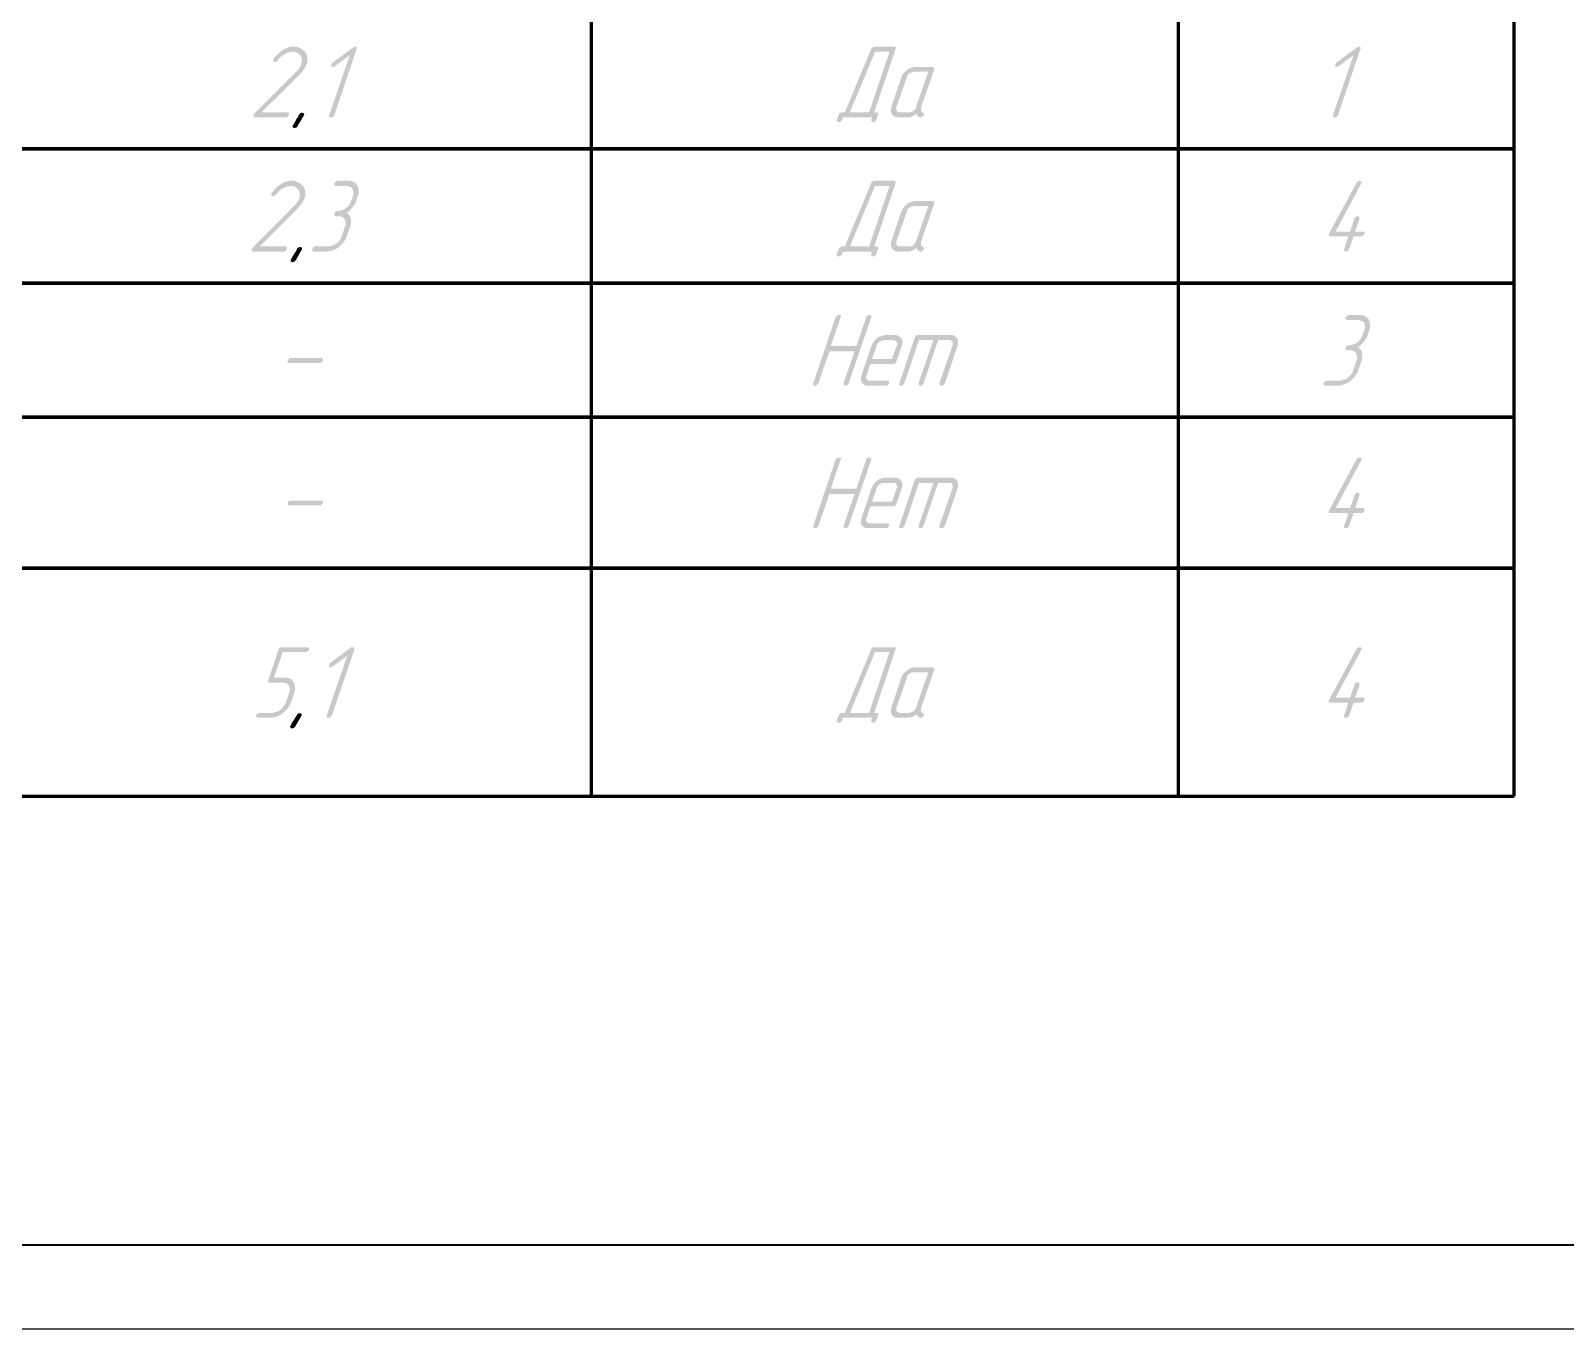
# Model space of a CAD drawing. Extents: x 346 to 4955, y 45 to 639.
# Drawn here: x 1274.5 to 1365.7, y 44.8 to 122 of the extents above; entities that cross this region are included whole.
import ezdxf

# ---------------------------------------------------------------- set-up
doc = ezdxf.new("R2010")
doc.units = 0
doc.header["$MEASUREMENT"] = 0
for name, color, linetype in [('KONTUR', 7, 'CONTINUOUS'), ('PDF _Геометрия', 7, 'CONTINUOUS'), ('PDF _Сплошная заливка', 7, 'CONTINUOUS')]:
    doc.layers.add(name, color=color, linetype=linetype)
doc.layers.add('Основная', color=7, linetype='CONTINUOUS', lineweight=40)

msp = doc.modelspace()

# ---------------------------------------------------------------- hatches: boundary and pattern name
at = {"layer": 'PDF _Сплошная заливка', "transparency": 33554559}
for points in [[(1290.233, 121.043), (1290.309, 121.018), (1290.41, 121.018), (1290.511, 120.967), (1290.612, 120.916), (1290.739, 120.841), (1290.84, 120.739), (1290.84, 120.739), (1290.865, 120.689), (1290.891, 120.638), (1290.941, 120.537), (1290.967, 120.435), (1290.992, 120.309), (1290.967, 120.233), (1290.967, 120.157), (1290.967, 120.081), (1290.941, 120.005), (1290.916, 120.005), (1290.916, 119.954), (1290.891, 119.904), (1290.84, 119.828), (1290.79, 119.727), (1290.714, 119.625), (1290.638, 119.524), (1290.537, 119.397), (1288.259, 117.144), (1289.803, 117.144), (1289.853, 117.119), (1289.878, 117.094), (1289.878, 117.068), (1289.878, 117.043), (1289.878, 116.993), (1289.878, 116.993), (1289.878, 116.967), (1289.853, 116.942), (1289.828, 116.917), (1289.803, 116.891), (1289.777, 116.866), (1289.727, 116.841), (1289.676, 116.841), (1287.854, 116.841), (1287.829, 116.841), (1287.829, 116.866), (1287.803, 116.866), (1287.778, 116.917), (1287.778, 116.942), (1287.803, 116.993), (1287.803, 117.018), (1287.803, 117.018), (1287.829, 117.043), (1287.829, 117.068), (1290.334, 119.575), (1290.334, 119.575), (1290.359, 119.6), (1290.41, 119.651), (1290.461, 119.701), (1290.511, 119.777), (1290.537, 119.828), (1290.587, 119.929), (1290.612, 120.005), (1290.612, 120.005), (1290.638, 120.005), (1290.638, 120.056), (1290.638, 120.106), (1290.663, 120.182), (1290.663, 120.258), (1290.638, 120.359), (1290.612, 120.435), (1290.562, 120.537), (1290.537, 120.537), (1290.537, 120.562), (1290.486, 120.587), (1290.435, 120.638), (1290.359, 120.689), (1290.283, 120.714), (1290.182, 120.739), (1290.081, 120.739), (1290.03, 120.739), (1290.005, 120.739), (1289.954, 120.714), (1289.904, 120.714), (1289.803, 120.689), (1289.727, 120.638), (1289.676, 120.613), (1289.6, 120.587), (1289.524, 120.537), (1289.448, 120.461), (1289.372, 120.41), (1289.296, 120.334), (1289.221, 120.233), (1289.221, 120.233), (1289.221, 120.208), (1289.17, 120.182), (1289.119, 120.157), (1289.094, 120.132), (1289.069, 120.132), (1289.043, 120.132), (1288.993, 120.157), (1288.967, 120.157), (1288.942, 120.182), (1288.942, 120.233), (1288.942, 120.284), (1288.942, 120.284), (1288.967, 120.284), (1288.993, 120.334), (1288.993, 120.334), (1288.993, 120.359), (1289.018, 120.385), (1289.069, 120.435), (1289.119, 120.486), (1289.17, 120.562), (1289.246, 120.613), (1289.322, 120.689), (1289.398, 120.765), (1289.474, 120.815), (1289.575, 120.891), (1289.701, 120.942), (1289.803, 120.992), (1289.904, 121.018), (1290.03, 121.043), (1290.157, 121.043), (1290.208, 121.043)], [(1293.877, 121.018), (1293.902, 121.018), (1293.928, 120.992), (1293.928, 120.942), (1293.902, 120.891), (1292.586, 116.993), (1292.586, 116.993), (1292.561, 116.967), (1292.536, 116.917), (1292.511, 116.891), (1292.485, 116.866), (1292.435, 116.841), (1292.384, 116.841), (1292.359, 116.841), (1292.308, 116.866), (1292.283, 116.866), (1292.283, 116.917), (1292.283, 116.942), (1292.283, 116.993), (1293.498, 120.537), (1292.612, 119.878), (1292.612, 119.878), (1292.586, 119.878), (1292.561, 119.853), (1292.511, 119.828), (1292.511, 119.828), (1292.485, 119.853), (1292.435, 119.853), (1292.409, 119.878), (1292.409, 119.878), (1292.409, 119.929), (1292.409, 119.954), (1292.409, 120.005), (1292.409, 120.005), (1292.435, 120.03), (1292.46, 120.056), (1292.485, 120.106), (1293.7, 120.992), (1293.7, 120.992), (1293.725, 121.018), (1293.776, 121.043), (1293.801, 121.043), (1293.827, 121.043)], [(1353.502, 121.018), (1353.528, 121.018), (1353.553, 120.992), (1353.553, 120.942), (1353.528, 120.891), (1352.212, 116.993), (1352.212, 116.993), (1352.212, 116.967), (1352.161, 116.917), (1352.136, 116.891), (1352.11, 116.866), (1352.06, 116.841), (1352.009, 116.841), (1351.984, 116.841), (1351.933, 116.866), (1351.908, 116.866), (1351.908, 116.917), (1351.908, 116.942), (1351.908, 116.993), (1353.123, 120.537), (1352.237, 119.878), (1352.237, 119.878), (1352.212, 119.878), (1352.186, 119.853), (1352.136, 119.828), (1352.136, 119.828), (1352.11, 119.853), (1352.06, 119.853), (1352.035, 119.878), (1352.035, 119.878), (1352.035, 119.929), (1352.035, 119.954), (1352.035, 120.005), (1352.035, 120.005), (1352.06, 120.03), (1352.085, 120.056), (1352.11, 120.106), (1353.325, 120.992), (1353.325, 120.992), (1353.351, 121.018), (1353.401, 121.043), (1353.427, 121.043), (1353.452, 121.043)], [(1290.714, 117.094), (1290.764, 117.094), (1290.764, 117.068), (1290.79, 117.043), (1290.79, 117.018), (1290.79, 116.993), (1290.764, 116.967), (1290.764, 116.967), (1290.764, 116.967), (1290.764, 116.917), (1290.739, 116.891), (1290.714, 116.866), (1290.663, 116.765), (1290.587, 116.638), (1290.511, 116.512), (1290.486, 116.486), (1290.461, 116.436), (1290.435, 116.385), (1290.41, 116.36), (1290.41, 116.334), (1290.41, 116.334), (1290.385, 116.284), (1290.359, 116.258), (1290.309, 116.233), (1290.283, 116.233), (1290.233, 116.208), (1290.233, 116.208), (1290.182, 116.208), (1290.132, 116.233), (1290.132, 116.258), (1290.106, 116.284), (1290.106, 116.309), (1290.106, 116.334), (1290.106, 116.36), (1290.106, 116.36), (1290.132, 116.385), (1290.132, 116.385), (1290.157, 116.436), (1290.182, 116.461), (1290.233, 116.562), (1290.309, 116.689), (1290.359, 116.79), (1290.41, 116.841), (1290.435, 116.891), (1290.435, 116.942), (1290.461, 116.967), (1290.486, 116.993), (1290.486, 116.993), (1290.511, 117.043), (1290.537, 117.068), (1290.587, 117.094), (1290.612, 117.094), (1290.638, 117.119), (1290.663, 117.119)], [(1290.106, 113.069), (1290.182, 113.069), (1290.283, 113.043), (1290.385, 112.993), (1290.511, 112.942), (1290.612, 112.866), (1290.714, 112.765), (1290.739, 112.765), (1290.739, 112.714), (1290.79, 112.664), (1290.815, 112.562), (1290.865, 112.461), (1290.865, 112.334), (1290.865, 112.259), (1290.865, 112.183), (1290.84, 112.107), (1290.815, 112.031), (1290.815, 112.031), (1290.79, 111.98), (1290.764, 111.929), (1290.739, 111.853), (1290.663, 111.752), (1290.587, 111.651), (1290.511, 111.55), (1290.41, 111.423), (1288.158, 109.17), (1289.676, 109.17), (1289.727, 109.145), (1289.752, 109.119), (1289.777, 109.094), (1289.777, 109.069), (1289.752, 109.018), (1289.752, 109.018), (1289.752, 108.993), (1289.752, 108.967), (1289.727, 108.942), (1289.701, 108.917), (1289.651, 108.892), (1289.625, 108.866), (1289.55, 108.866), (1287.753, 108.866), (1287.727, 108.866), (1287.702, 108.892), (1287.677, 108.917), (1287.677, 108.942), (1287.651, 108.967), (1287.677, 109.018), (1287.677, 109.043), (1287.677, 109.043), (1287.702, 109.069), (1287.727, 109.094), (1290.208, 111.6), (1290.233, 111.6), (1290.258, 111.626), (1290.283, 111.676), (1290.334, 111.727), (1290.385, 111.803), (1290.435, 111.879), (1290.461, 111.955), (1290.511, 112.031), (1290.511, 112.031), (1290.511, 112.056), (1290.511, 112.081), (1290.537, 112.132), (1290.537, 112.208), (1290.537, 112.284), (1290.511, 112.385), (1290.486, 112.461), (1290.435, 112.562), (1290.435, 112.562), (1290.41, 112.588), (1290.359, 112.613), (1290.309, 112.664), (1290.233, 112.714), (1290.157, 112.74), (1290.056, 112.765), (1289.954, 112.765), (1289.904, 112.765), (1289.878, 112.765), (1289.853, 112.74), (1289.803, 112.74), (1289.676, 112.714), (1289.625, 112.664), (1289.55, 112.638), (1289.474, 112.613), (1289.398, 112.562), (1289.322, 112.486), (1289.271, 112.436), (1289.195, 112.36), (1289.119, 112.259), (1289.119, 112.259), (1289.094, 112.233), (1289.069, 112.208), (1289.018, 112.183), (1288.967, 112.157), (1288.942, 112.157), (1288.917, 112.157), (1288.866, 112.183), (1288.841, 112.183), (1288.841, 112.233), (1288.841, 112.259), (1288.841, 112.309), (1288.841, 112.309), (1288.841, 112.309), (1288.866, 112.36), (1288.866, 112.36), (1288.891, 112.385), (1288.917, 112.41), (1288.942, 112.461), (1288.993, 112.512), (1289.043, 112.588), (1289.119, 112.638), (1289.195, 112.714), (1289.271, 112.79), (1289.372, 112.841), (1289.474, 112.917), (1289.575, 112.967), (1289.676, 113.018), (1289.803, 113.043), (1289.904, 113.069), (1290.03, 113.069), (1290.081, 113.069)], [(1293.472, 113.069), (1293.523, 113.069), (1293.599, 113.043), (1293.7, 113.018), (1293.776, 112.967), (1293.877, 112.891), (1293.928, 112.815), (1293.953, 112.79), (1293.953, 112.765), (1293.978, 112.714), (1294.004, 112.638), (1294.029, 112.537), (1294.029, 112.436), (1294.029, 112.309), (1294.004, 112.233), (1293.978, 112.183), (1293.877, 111.879), (1293.877, 111.853), (1293.877, 111.853), (1293.877, 111.828), (1293.852, 111.803), (1293.827, 111.727), (1293.751, 111.626), (1293.675, 111.499), (1293.573, 111.398), (1293.472, 111.271), (1293.32, 111.17), (1293.32, 111.17), (1293.346, 111.145), (1293.371, 111.119), (1293.422, 111.069), (1293.447, 111.043), (1293.498, 110.967), (1293.523, 110.917), (1293.548, 110.841), (1293.548, 110.816), (1293.548, 110.79), (1293.573, 110.765), (1293.573, 110.689), (1293.573, 110.638), (1293.573, 110.537), (1293.548, 110.461), (1293.523, 110.36), (1293.32, 109.778), (1293.32, 109.752), (1293.32, 109.752), (1293.295, 109.727), (1293.295, 109.702), (1293.27, 109.626), (1293.219, 109.55), (1293.143, 109.448), (1293.067, 109.347), (1292.966, 109.246), (1292.84, 109.119), (1292.84, 109.119), (1292.814, 109.119), (1292.814, 109.119), (1292.789, 109.094), (1292.713, 109.043), (1292.612, 108.993), (1292.511, 108.942), (1292.384, 108.917), (1292.257, 108.892), (1292.106, 108.866), (1291.346, 108.866), (1291.296, 108.892), (1291.27, 108.917), (1291.27, 108.942), (1291.27, 108.967), (1291.27, 109.018), (1291.27, 109.018), (1291.27, 109.043), (1291.296, 109.069), (1291.296, 109.094), (1291.346, 109.119), (1291.372, 109.145), (1291.422, 109.17), (1291.473, 109.17), (1292.257, 109.17), (1292.308, 109.17), (1292.384, 109.195), (1292.46, 109.221), (1292.536, 109.246), (1292.612, 109.297), (1292.713, 109.347), (1292.713, 109.347), (1292.738, 109.373), (1292.789, 109.423), (1292.84, 109.474), (1292.89, 109.524), (1292.941, 109.6), (1292.991, 109.676), (1293.017, 109.778), (1293.219, 110.36), (1293.244, 110.385), (1293.244, 110.41), (1293.244, 110.461), (1293.244, 110.512), (1293.244, 110.588), (1293.244, 110.638), (1293.219, 110.714), (1293.194, 110.79), (1293.194, 110.79), (1293.169, 110.816), (1293.143, 110.841), (1293.118, 110.891), (1293.067, 110.917), (1292.991, 110.942), (1292.915, 110.967), (1292.84, 110.967), (1292.662, 110.967), (1292.612, 110.993), (1292.586, 110.993), (1292.586, 111.018), (1292.586, 111.069), (1292.586, 111.119), (1292.586, 111.119), (1292.586, 111.145), (1292.612, 111.17), (1292.637, 111.195), (1292.662, 111.221), (1292.688, 111.246), (1292.738, 111.271), (1292.789, 111.271), (1292.814, 111.271), (1292.865, 111.271), (1292.941, 111.297), (1293.017, 111.322), (1293.093, 111.347), (1293.169, 111.372), (1293.27, 111.448), (1293.27, 111.448), (1293.295, 111.474), (1293.346, 111.524), (1293.396, 111.55), (1293.447, 111.626), (1293.498, 111.702), (1293.548, 111.778), (1293.573, 111.879), (1293.7, 112.183), (1293.7, 112.183), (1293.7, 112.208), (1293.7, 112.259), (1293.725, 112.309), (1293.725, 112.385), (1293.7, 112.461), (1293.7, 112.537), (1293.649, 112.588), (1293.649, 112.613), (1293.649, 112.613), (1293.599, 112.664), (1293.573, 112.689), (1293.523, 112.714), (1293.447, 112.74), (1293.371, 112.765), (1293.295, 112.765), (1292.662, 112.765), (1292.612, 112.79), (1292.586, 112.815), (1292.586, 112.841), (1292.586, 112.866), (1292.586, 112.917), (1292.586, 112.917), (1292.612, 112.942), (1292.637, 112.993), (1292.662, 113.018), (1292.713, 113.043), (1292.738, 113.069), (1292.789, 113.069), (1293.422, 113.069)], [(1353.553, 113.043), (1353.578, 113.043), (1353.604, 113.018), (1353.604, 112.967), (1353.604, 112.917), (1353.578, 112.917), (1353.578, 112.891), (1352.06, 110.056), (1352.92, 110.056), (1353.173, 110.816), (1353.173, 110.816), (1353.173, 110.841), (1353.199, 110.866), (1353.224, 110.891), (1353.249, 110.917), (1353.275, 110.942), (1353.325, 110.967), (1353.376, 110.967), (1353.401, 110.967), (1353.427, 110.967), (1353.452, 110.942), (1353.477, 110.942), (1353.477, 110.917), (1353.477, 110.866), (1353.477, 110.816), (1353.224, 110.056), (1353.705, 110.056), (1353.756, 110.056), (1353.756, 110.031), (1353.781, 110.005), (1353.781, 109.955), (1353.781, 109.929), (1353.781, 109.904), (1353.756, 109.904), (1353.73, 109.854), (1353.705, 109.828), (1353.654, 109.803), (1353.629, 109.778), (1353.578, 109.778), (1353.123, 109.778), (1352.87, 109.018), (1352.87, 109.018), (1352.87, 108.993), (1352.844, 108.967), (1352.819, 108.942), (1352.794, 108.917), (1352.769, 108.892), (1352.718, 108.866), (1352.667, 108.866), (1352.642, 108.866), (1352.591, 108.892), (1352.566, 108.917), (1352.566, 108.942), (1352.566, 108.967), (1352.566, 109.018), (1352.819, 109.778), (1351.756, 109.778), (1351.706, 109.803), (1351.68, 109.803), (1351.655, 109.828), (1351.655, 109.854), (1351.68, 109.904), (1351.68, 109.929), (1351.68, 109.955), (1353.3, 112.942), (1353.3, 112.967), (1353.325, 112.967), (1353.351, 113.018), (1353.401, 113.043), (1353.452, 113.069), (1353.477, 113.069), (1353.502, 113.069)], [(1290.587, 109.119), (1290.638, 109.119), (1290.638, 109.094), (1290.663, 109.069), (1290.663, 109.043), (1290.663, 109.018), (1290.663, 108.993), (1290.663, 108.993), (1290.638, 108.993), (1290.638, 108.942), (1290.612, 108.917), (1290.587, 108.892), (1290.537, 108.79), (1290.461, 108.664), (1290.41, 108.562), (1290.385, 108.512), (1290.334, 108.461), (1290.334, 108.411), (1290.309, 108.385), (1290.283, 108.36), (1290.283, 108.36), (1290.258, 108.309), (1290.233, 108.284), (1290.208, 108.259), (1290.157, 108.259), (1290.132, 108.233), (1290.106, 108.233), (1290.056, 108.233), (1290.03, 108.259), (1290.005, 108.284), (1289.98, 108.309), (1289.98, 108.335), (1289.98, 108.36), (1290.005, 108.385), (1290.005, 108.385), (1290.005, 108.411), (1290.03, 108.411), (1290.03, 108.461), (1290.056, 108.486), (1290.106, 108.588), (1290.182, 108.714), (1290.258, 108.816), (1290.283, 108.866), (1290.309, 108.917), (1290.334, 108.967), (1290.359, 108.993), (1290.359, 109.018), (1290.359, 109.018), (1290.385, 109.069), (1290.41, 109.094), (1290.461, 109.119), (1290.486, 109.119), (1290.537, 109.145), (1290.562, 109.145)], [(1324.424, 105.069), (1324.449, 105.069), (1324.474, 105.044), (1324.474, 104.993), (1324.474, 104.942), (1323.133, 101.044), (1323.133, 101.044), (1323.133, 101.018), (1323.108, 100.968), (1323.057, 100.942), (1323.032, 100.917), (1322.981, 100.892), (1322.931, 100.892), (1322.931, 100.892), (1322.88, 100.917), (1322.855, 100.942), (1322.829, 100.968), (1322.829, 100.993), (1322.829, 101.044), (1323.487, 102.942), (1321.994, 102.942), (1321.336, 101.044), (1321.336, 101.044), (1321.336, 101.018), (1321.286, 100.968), (1321.26, 100.942), (1321.235, 100.917), (1321.184, 100.892), (1321.134, 100.892), (1321.108, 100.892), (1321.058, 100.917), (1321.032, 100.942), (1321.032, 100.968), (1321.032, 100.993), (1321.032, 101.044), (1322.348, 104.942), (1322.348, 104.968), (1322.374, 104.968), (1322.399, 105.018), (1322.424, 105.044), (1322.475, 105.069), (1322.526, 105.094), (1322.576, 105.094), (1322.576, 105.094), (1322.627, 105.069), (1322.652, 105.069), (1322.677, 105.044), (1322.677, 104.993), (1322.652, 104.942), (1322.07, 103.246), (1323.589, 103.246), (1324.171, 104.942), (1324.171, 104.968), (1324.171, 104.968), (1324.196, 105.018), (1324.247, 105.044), (1324.272, 105.069), (1324.322, 105.094), (1324.373, 105.094), (1324.373, 105.094)], [(1353.553, 105.094), (1353.604, 105.094), (1353.68, 105.069), (1353.781, 105.044), (1353.857, 104.993), (1353.958, 104.917), (1354.009, 104.841), (1354.034, 104.816), (1354.059, 104.79), (1354.059, 104.74), (1354.084, 104.664), (1354.11, 104.563), (1354.11, 104.461), (1354.11, 104.335), (1354.084, 104.259), (1354.059, 104.208), (1353.958, 103.904), (1353.958, 103.879), (1353.958, 103.879), (1353.958, 103.854), (1353.933, 103.828), (1353.907, 103.753), (1353.831, 103.651), (1353.756, 103.525), (1353.654, 103.423), (1353.553, 103.297), (1353.401, 103.196), (1353.401, 103.196), (1353.427, 103.17), (1353.452, 103.145), (1353.502, 103.094), (1353.528, 103.069), (1353.578, 102.993), (1353.604, 102.942), (1353.629, 102.866), (1353.629, 102.841), (1353.654, 102.816), (1353.654, 102.791), (1353.654, 102.715), (1353.654, 102.664), (1353.654, 102.563), (1353.629, 102.487), (1353.604, 102.385), (1353.401, 101.803), (1353.401, 101.778), (1353.401, 101.778), (1353.401, 101.753), (1353.376, 101.727), (1353.351, 101.651), (1353.3, 101.575), (1353.224, 101.474), (1353.148, 101.373), (1353.047, 101.272), (1352.92, 101.17), (1352.92, 101.17), (1352.92, 101.145), (1352.895, 101.145), (1352.87, 101.12), (1352.794, 101.069), (1352.693, 101.018), (1352.591, 100.993), (1352.465, 100.942), (1352.338, 100.917), (1352.212, 100.892), (1351.427, 100.892), (1351.377, 100.917), (1351.351, 100.942), (1351.351, 100.968), (1351.351, 100.993), (1351.351, 101.044), (1351.351, 101.044), (1351.351, 101.069), (1351.377, 101.094), (1351.402, 101.12), (1351.427, 101.145), (1351.453, 101.17), (1351.503, 101.196), (1351.554, 101.196), (1352.338, 101.196), (1352.389, 101.196), (1352.465, 101.221), (1352.541, 101.246), (1352.617, 101.272), (1352.693, 101.322), (1352.794, 101.373), (1352.794, 101.373), (1352.819, 101.398), (1352.87, 101.449), (1352.92, 101.499), (1352.971, 101.55), (1353.022, 101.626), (1353.072, 101.702), (1353.097, 101.803), (1353.3, 102.385), (1353.325, 102.411), (1353.325, 102.436), (1353.325, 102.487), (1353.351, 102.537), (1353.351, 102.613), (1353.325, 102.664), (1353.3, 102.74), (1353.275, 102.816), (1353.275, 102.816), (1353.249, 102.841), (1353.224, 102.866), (1353.199, 102.917), (1353.148, 102.942), (1353.072, 102.968), (1352.996, 102.993), (1352.92, 102.993), (1352.743, 102.993), (1352.693, 103.018), (1352.667, 103.018), (1352.667, 103.069), (1352.667, 103.094), (1352.667, 103.145), (1352.667, 103.145), (1352.667, 103.17), (1352.693, 103.196), (1352.718, 103.221), (1352.743, 103.246), (1352.769, 103.272), (1352.819, 103.297), (1352.87, 103.297), (1352.92, 103.297), (1352.946, 103.297), (1353.022, 103.322), (1353.097, 103.347), (1353.173, 103.373), (1353.275, 103.423), (1353.351, 103.474), (1353.351, 103.474), (1353.401, 103.499), (1353.427, 103.55), (1353.477, 103.601), (1353.528, 103.651), (1353.578, 103.727), (1353.629, 103.803), (1353.654, 103.904), (1353.781, 104.208), (1353.781, 104.208), (1353.781, 104.234), (1353.781, 104.284), (1353.806, 104.335), (1353.806, 104.411), (1353.781, 104.487), (1353.781, 104.563), (1353.756, 104.613), (1353.73, 104.639), (1353.73, 104.664), (1353.705, 104.689), (1353.654, 104.715), (1353.604, 104.74), (1353.528, 104.765), (1353.477, 104.79), (1353.376, 104.79), (1352.743, 104.79), (1352.693, 104.816), (1352.693, 104.841), (1352.667, 104.866), (1352.667, 104.892), (1352.667, 104.942), (1352.667, 104.968), (1352.693, 104.968), (1352.718, 105.018), (1352.743, 105.044), (1352.794, 105.069), (1352.819, 105.094), (1352.87, 105.094), (1353.502, 105.094)], [(1329.283, 103.904), (1329.359, 103.879), (1329.409, 103.854), (1329.46, 103.828), (1329.511, 103.778), (1329.561, 103.727), (1329.587, 103.727), (1329.587, 103.702), (1329.612, 103.651), (1329.612, 103.601), (1329.637, 103.55), (1329.637, 103.474), (1329.637, 103.398), (1329.612, 103.297), (1328.853, 101.044), (1328.853, 101.044), (1328.827, 101.018), (1328.802, 100.968), (1328.751, 100.942), (1328.726, 100.917), (1328.675, 100.892), (1328.625, 100.892), (1328.625, 100.892), (1328.574, 100.917), (1328.549, 100.942), (1328.524, 100.968), (1328.524, 100.993), (1328.524, 101.044), (1329.308, 103.297), (1329.308, 103.297), (1329.308, 103.322), (1329.308, 103.347), (1329.308, 103.373), (1329.308, 103.449), (1329.308, 103.474), (1329.283, 103.499), (1329.283, 103.525), (1329.283, 103.525), (1329.232, 103.55), (1329.182, 103.601), (1329.156, 103.601), (1329.106, 103.601), (1328.448, 103.601), (1327.587, 101.044), (1327.587, 101.044), (1327.587, 101.018), (1327.537, 100.968), (1327.511, 100.942), (1327.486, 100.917), (1327.435, 100.892), (1327.385, 100.892), (1327.359, 100.892), (1327.309, 100.917), (1327.309, 100.942), (1327.284, 100.968), (1327.284, 100.993), (1327.284, 101.044), (1328.169, 103.601), (1327.309, 103.601), (1326.448, 101.044), (1326.448, 101.044), (1326.423, 101.018), (1326.398, 100.968), (1326.372, 100.942), (1326.322, 100.917), (1326.271, 100.892), (1326.246, 100.892), (1326.221, 100.892), (1326.17, 100.917), (1326.145, 100.942), (1326.119, 100.968), (1326.119, 100.993), (1326.145, 101.044), (1327.056, 103.753), (1327.056, 103.753), (1327.056, 103.778), (1327.081, 103.803), (1327.106, 103.828), (1327.132, 103.854), (1327.157, 103.879), (1327.208, 103.904), (1327.258, 103.904), (1329.258, 103.904)], [(1291.878, 102.512), (1291.903, 102.512), (1291.903, 102.487), (1291.903, 102.436), (1291.903, 102.385), (1291.903, 102.385), (1291.903, 102.36), (1291.853, 102.31), (1291.827, 102.284), (1291.802, 102.259), (1291.751, 102.259), (1291.701, 102.234), (1289.878, 102.234), (1289.828, 102.259), (1289.803, 102.284), (1289.803, 102.31), (1289.803, 102.335), (1289.803, 102.385), (1289.803, 102.385), (1289.803, 102.411), (1289.853, 102.461), (1289.878, 102.487), (1289.904, 102.512), (1289.954, 102.537), (1290.005, 102.537), (1291.827, 102.537)], [(1324.424, 96.613), (1324.449, 96.588), (1324.474, 96.563), (1324.474, 96.538), (1324.474, 96.487), (1323.133, 92.563), (1323.133, 92.563), (1323.133, 92.563), (1323.108, 92.512), (1323.057, 92.462), (1323.032, 92.436), (1322.981, 92.436), (1322.931, 92.436), (1322.931, 92.436), (1322.88, 92.436), (1322.855, 92.462), (1322.829, 92.487), (1322.829, 92.512), (1322.829, 92.563), (1323.487, 94.462), (1321.994, 94.462), (1321.336, 92.563), (1321.336, 92.563), (1321.336, 92.563), (1321.286, 92.512), (1321.26, 92.462), (1321.235, 92.436), (1321.184, 92.436), (1321.134, 92.436), (1321.108, 92.436), (1321.058, 92.436), (1321.032, 92.462), (1321.032, 92.487), (1321.032, 92.512), (1321.032, 92.563), (1322.348, 96.487), (1322.348, 96.487), (1322.374, 96.487), (1322.399, 96.563), (1322.424, 96.588), (1322.475, 96.613), (1322.526, 96.613), (1322.576, 96.613), (1322.576, 96.613), (1322.627, 96.613), (1322.652, 96.588), (1322.677, 96.563), (1322.677, 96.538), (1322.652, 96.487), (1322.07, 94.765), (1323.589, 94.765), (1324.171, 96.487), (1324.171, 96.487), (1324.171, 96.487), (1324.196, 96.563), (1324.247, 96.588), (1324.272, 96.613), (1324.322, 96.613), (1324.373, 96.613), (1324.373, 96.613)], [(1353.553, 96.613), (1353.578, 96.588), (1353.604, 96.563), (1353.604, 96.538), (1353.604, 96.487), (1353.578, 96.462), (1353.578, 96.436), (1352.06, 93.626), (1352.92, 93.626), (1353.173, 94.36), (1353.173, 94.386), (1353.173, 94.386), (1353.199, 94.411), (1353.224, 94.462), (1353.249, 94.487), (1353.275, 94.512), (1353.325, 94.512), (1353.376, 94.538), (1353.401, 94.538), (1353.427, 94.512), (1353.452, 94.512), (1353.477, 94.487), (1353.477, 94.462), (1353.477, 94.411), (1353.477, 94.36), (1353.224, 93.626), (1353.705, 93.626), (1353.756, 93.601), (1353.756, 93.576), (1353.781, 93.55), (1353.781, 93.525), (1353.781, 93.474), (1353.781, 93.474), (1353.756, 93.449), (1353.73, 93.398), (1353.705, 93.373), (1353.654, 93.348), (1353.629, 93.322), (1353.578, 93.322), (1353.123, 93.322), (1352.87, 92.563), (1352.87, 92.563), (1352.87, 92.563), (1352.844, 92.512), (1352.819, 92.512), (1352.794, 92.462), (1352.769, 92.436), (1352.718, 92.436), (1352.667, 92.436), (1352.642, 92.436), (1352.591, 92.436), (1352.566, 92.462), (1352.566, 92.487), (1352.566, 92.512), (1352.566, 92.563), (1352.819, 93.322), (1351.756, 93.322), (1351.706, 93.348), (1351.68, 93.348), (1351.655, 93.373), (1351.655, 93.424), (1351.68, 93.474), (1351.68, 93.474), (1351.68, 93.5), (1353.3, 96.512), (1353.3, 96.512), (1353.325, 96.538), (1353.351, 96.563), (1353.401, 96.613), (1353.452, 96.613), (1353.477, 96.613), (1353.502, 96.613)], [(1329.283, 95.424), (1329.359, 95.398), (1329.409, 95.398), (1329.46, 95.348), (1329.511, 95.297), (1329.561, 95.246), (1329.587, 95.246), (1329.587, 95.221), (1329.612, 95.17), (1329.612, 95.12), (1329.637, 95.069), (1329.637, 94.993), (1329.637, 94.917), (1329.612, 94.816), (1328.853, 92.563), (1328.853, 92.563), (1328.827, 92.563), (1328.802, 92.512), (1328.751, 92.462), (1328.726, 92.436), (1328.675, 92.436), (1328.625, 92.436), (1328.625, 92.436), (1328.574, 92.436), (1328.549, 92.462), (1328.524, 92.487), (1328.524, 92.512), (1328.524, 92.563), (1329.308, 94.816), (1329.308, 94.841), (1329.308, 94.841), (1329.308, 94.867), (1329.308, 94.892), (1329.308, 94.968), (1329.308, 94.993), (1329.283, 95.044), (1329.283, 95.044), (1329.283, 95.044), (1329.232, 95.095), (1329.182, 95.12), (1329.156, 95.12), (1329.106, 95.12), (1328.448, 95.12), (1327.587, 92.563), (1327.587, 92.563), (1327.587, 92.563), (1327.537, 92.512), (1327.511, 92.462), (1327.486, 92.436), (1327.435, 92.436), (1327.385, 92.436), (1327.359, 92.436), (1327.309, 92.436), (1327.309, 92.462), (1327.284, 92.487), (1327.284, 92.512), (1327.284, 92.563), (1328.169, 95.12), (1327.309, 95.12), (1326.448, 92.563), (1326.448, 92.563), (1326.423, 92.563), (1326.398, 92.512), (1326.372, 92.462), (1326.322, 92.436), (1326.271, 92.436), (1326.246, 92.436), (1326.221, 92.436), (1326.17, 92.436), (1326.145, 92.462), (1326.119, 92.487), (1326.119, 92.512), (1326.145, 92.563), (1327.056, 95.272), (1327.056, 95.297), (1327.056, 95.297), (1327.081, 95.322), (1327.106, 95.348), (1327.132, 95.373), (1327.157, 95.398), (1327.208, 95.424), (1327.258, 95.424), (1329.258, 95.424)], [(1291.878, 94.057), (1291.903, 94.031), (1291.903, 94.006), (1291.903, 93.981), (1291.903, 93.93), (1291.903, 93.905), (1291.903, 93.905), (1291.853, 93.854), (1291.827, 93.829), (1291.802, 93.803), (1291.751, 93.778), (1291.701, 93.778), (1289.878, 93.778), (1289.828, 93.803), (1289.803, 93.803), (1289.803, 93.829), (1289.803, 93.879), (1289.803, 93.93), (1289.803, 93.93), (1289.803, 93.93), (1289.853, 94.006), (1289.878, 94.006), (1289.904, 94.057), (1289.954, 94.057), (1290.005, 94.057), (1291.827, 94.057)], [(1291.043, 85.348), (1291.068, 85.323), (1291.068, 85.297), (1291.068, 85.272), (1291.068, 85.221), (1291.068, 85.196), (1291.068, 85.196), (1291.017, 85.146), (1290.992, 85.12), (1290.967, 85.095), (1290.916, 85.07), (1290.865, 85.07), (1289.524, 85.07), (1288.993, 83.551), (1289.651, 83.551), (1289.676, 83.551), (1289.727, 83.551), (1289.828, 83.525), (1289.904, 83.5), (1290.005, 83.449), (1290.081, 83.373), (1290.157, 83.298), (1290.157, 83.272), (1290.182, 83.247), (1290.208, 83.196), (1290.233, 83.12), (1290.233, 83.019), (1290.258, 82.918), (1290.233, 82.791), (1290.233, 82.715), (1290.208, 82.665), (1290.005, 82.057), (1290.005, 82.057), (1289.98, 82.032), (1289.98, 82.032), (1289.954, 82.006), (1289.929, 81.93), (1289.878, 81.829), (1289.828, 81.728), (1289.727, 81.627), (1289.625, 81.525), (1289.524, 81.424), (1289.499, 81.424), (1289.499, 81.399), (1289.474, 81.399), (1289.448, 81.374), (1289.372, 81.323), (1289.296, 81.298), (1289.195, 81.247), (1289.069, 81.196), (1288.942, 81.171), (1288.79, 81.171), (1288.006, 81.171), (1287.98, 81.171), (1287.955, 81.196), (1287.93, 81.222), (1287.93, 81.247), (1287.93, 81.298), (1287.93, 81.323), (1287.955, 81.323), (1287.955, 81.348), (1287.98, 81.374), (1288.006, 81.399), (1288.056, 81.424), (1288.082, 81.449), (1288.132, 81.449), (1288.942, 81.449), (1288.993, 81.475), (1289.043, 81.475), (1289.119, 81.5), (1289.195, 81.525), (1289.296, 81.576), (1289.372, 81.627), (1289.372, 81.652), (1289.423, 81.652), (1289.448, 81.703), (1289.499, 81.753), (1289.55, 81.829), (1289.6, 81.88), (1289.651, 81.956), (1289.701, 82.057), (1289.904, 82.665), (1289.904, 82.665), (1289.904, 82.69), (1289.929, 82.741), (1289.929, 82.791), (1289.929, 82.867), (1289.929, 82.943), (1289.904, 83.019), (1289.878, 83.07), (1289.853, 83.095), (1289.853, 83.095), (1289.828, 83.146), (1289.777, 83.171), (1289.727, 83.196), (1289.676, 83.222), (1289.6, 83.247), (1289.499, 83.247), (1288.74, 83.247), (1288.689, 83.272), (1288.664, 83.298), (1288.638, 83.323), (1288.638, 83.348), (1288.664, 83.399), (1289.271, 85.221), (1289.271, 85.221), (1289.271, 85.221), (1289.322, 85.297), (1289.347, 85.323), (1289.372, 85.348), (1289.423, 85.348), (1289.474, 85.348), (1290.992, 85.348)], [(1293.751, 85.348), (1293.751, 85.323), (1293.776, 85.297), (1293.776, 85.272), (1293.776, 85.221), (1292.435, 81.298), (1292.435, 81.298), (1292.435, 81.298), (1292.384, 81.247), (1292.359, 81.196), (1292.333, 81.171), (1292.283, 81.171), (1292.232, 81.171), (1292.207, 81.171), (1292.156, 81.171), (1292.156, 81.196), (1292.131, 81.222), (1292.131, 81.247), (1292.131, 81.298), (1293.346, 84.842), (1292.485, 84.209), (1292.485, 84.209), (1292.435, 84.184), (1292.409, 84.158), (1292.359, 84.158), (1292.359, 84.158), (1292.333, 84.158), (1292.308, 84.184), (1292.283, 84.209), (1292.257, 84.209), (1292.257, 84.234), (1292.257, 84.259), (1292.257, 84.31), (1292.257, 84.31), (1292.283, 84.335), (1292.308, 84.386), (1292.333, 84.411), (1293.548, 85.323), (1293.548, 85.323), (1293.573, 85.348), (1293.624, 85.348), (1293.675, 85.348), (1293.7, 85.348)], [(1353.553, 85.348), (1353.578, 85.323), (1353.604, 85.297), (1353.604, 85.272), (1353.604, 85.221), (1353.578, 85.196), (1353.578, 85.171), (1352.06, 82.361), (1352.92, 82.361), (1353.173, 83.095), (1353.173, 83.12), (1353.173, 83.12), (1353.199, 83.146), (1353.224, 83.196), (1353.249, 83.222), (1353.275, 83.247), (1353.325, 83.247), (1353.376, 83.272), (1353.401, 83.272), (1353.427, 83.247), (1353.452, 83.247), (1353.477, 83.222), (1353.477, 83.196), (1353.477, 83.146), (1353.477, 83.095), (1353.224, 82.361), (1353.705, 82.361), (1353.756, 82.336), (1353.756, 82.31), (1353.781, 82.285), (1353.781, 82.26), (1353.781, 82.209), (1353.781, 82.209), (1353.756, 82.184), (1353.73, 82.133), (1353.705, 82.108), (1353.654, 82.082), (1353.629, 82.057), (1353.578, 82.057), (1353.123, 82.057), (1352.87, 81.298), (1352.87, 81.298), (1352.87, 81.298), (1352.844, 81.247), (1352.819, 81.247), (1352.794, 81.196), (1352.769, 81.171), (1352.718, 81.171), (1352.667, 81.171), (1352.642, 81.171), (1352.591, 81.171), (1352.566, 81.196), (1352.566, 81.222), (1352.566, 81.247), (1352.566, 81.298), (1352.819, 82.057), (1351.756, 82.057), (1351.706, 82.082), (1351.68, 82.082), (1351.655, 82.108), (1351.655, 82.158), (1351.68, 82.209), (1351.68, 82.209), (1351.68, 82.234), (1353.3, 85.247), (1353.3, 85.247), (1353.325, 85.272), (1353.351, 85.297), (1353.401, 85.348), (1353.452, 85.348), (1353.477, 85.348), (1353.502, 85.348)], [(1290.587, 81.424), (1290.612, 81.399), (1290.612, 81.374), (1290.638, 81.348), (1290.638, 81.323), (1290.638, 81.298), (1290.638, 81.298), (1290.638, 81.272), (1290.612, 81.272), (1290.612, 81.247), (1290.587, 81.222), (1290.562, 81.171), (1290.511, 81.07), (1290.435, 80.943), (1290.385, 80.842), (1290.359, 80.791), (1290.309, 80.741), (1290.309, 80.715), (1290.283, 80.665), (1290.258, 80.665), (1290.258, 80.639), (1290.233, 80.614), (1290.208, 80.589), (1290.182, 80.563), (1290.132, 80.538), (1290.106, 80.538), (1290.081, 80.538), (1290.03, 80.538), (1290.005, 80.538), (1289.98, 80.589), (1289.954, 80.614), (1289.954, 80.639), (1289.954, 80.665), (1289.98, 80.665), (1289.98, 80.665), (1289.98, 80.69), (1290.005, 80.715), (1290.005, 80.741), (1290.03, 80.791), (1290.081, 80.893), (1290.157, 80.994), (1290.233, 81.12), (1290.258, 81.171), (1290.283, 81.222), (1290.309, 81.247), (1290.334, 81.272), (1290.334, 81.298), (1290.334, 81.298), (1290.359, 81.348), (1290.41, 81.374), (1290.435, 81.399), (1290.461, 81.424), (1290.511, 81.424), (1290.537, 81.424)]]:
    msp.add_hatch(color=256, dxfattribs=at).paths.add_polyline_path(points)
h = msp.add_hatch(color=256, dxfattribs=at)
h.paths.add_polyline_path([(1325.563, 120.739), (1324.702, 120.739), (1323.209, 117.144), (1324.348, 117.144)], flags=0)
h.paths.add_polyline_path([(1325.892, 121.018), (1325.917, 121.018), (1325.917, 120.992), (1325.917, 120.942), (1325.917, 120.891), (1324.651, 117.144), (1324.803, 117.144), (1324.854, 117.119), (1324.879, 117.094), (1324.879, 117.068), (1324.905, 117.043), (1324.879, 116.993), (1324.778, 116.689), (1324.778, 116.689), (1324.778, 116.689), (1324.727, 116.638), (1324.702, 116.613), (1324.677, 116.562), (1324.626, 116.562), (1324.576, 116.562), (1324.55, 116.562), (1324.525, 116.562), (1324.5, 116.587), (1324.474, 116.613), (1324.474, 116.663), (1324.474, 116.689), (1324.525, 116.841), (1322.779, 116.841), (1322.753, 116.689), (1322.753, 116.689), (1322.728, 116.689), (1322.728, 116.663), (1322.703, 116.638), (1322.677, 116.613), (1322.627, 116.562), (1322.602, 116.562), (1322.526, 116.562), (1322.526, 116.562), (1322.475, 116.562), (1322.45, 116.587), (1322.424, 116.613), (1322.424, 116.663), (1322.424, 116.689), (1322.551, 116.993), (1322.551, 116.993), (1322.551, 117.018), (1322.576, 117.068), (1322.602, 117.094), (1322.652, 117.119), (1322.703, 117.144), (1322.753, 117.144), (1322.905, 117.144), (1324.474, 120.916), (1324.474, 120.916), (1324.474, 120.942), (1324.525, 120.992), (1324.55, 120.992), (1324.576, 121.018), (1324.626, 121.043), (1324.677, 121.043), (1325.841, 121.043)], flags=0)
h = msp.add_hatch(color=256, dxfattribs=at)
h.paths.add_polyline_path([(1327.866, 119.549), (1326.954, 119.549), (1326.954, 119.524), (1326.904, 119.524), (1326.828, 119.499), (1326.777, 119.473), (1326.752, 119.448), (1326.727, 119.448), (1326.727, 119.448), (1326.676, 119.397), (1326.625, 119.322), (1326.6, 119.296), (1326.6, 119.246), (1325.968, 117.448), (1325.968, 117.423), (1325.968, 117.423), (1325.968, 117.398), (1325.968, 117.372), (1325.968, 117.296), (1325.968, 117.271), (1325.993, 117.22), (1325.993, 117.22), (1326.043, 117.195), (1326.094, 117.144), (1326.119, 117.144), (1326.17, 117.144), (1326.752, 117.144), (1326.777, 117.144), (1326.803, 117.144), (1326.904, 117.17), (1326.929, 117.195), (1326.98, 117.22), (1326.98, 117.22), (1327.005, 117.246), (1327.03, 117.271), (1327.03, 117.296), (1327.106, 117.347), (1327.132, 117.398), (1327.132, 117.448)], flags=0)
h.paths.add_polyline_path([(1328.169, 119.828), (1328.195, 119.803), (1328.22, 119.777), (1328.22, 119.752), (1328.22, 119.701), (1327.435, 117.423), (1327.435, 117.423), (1327.435, 117.398), (1327.435, 117.372), (1327.435, 117.322), (1327.435, 117.271), (1327.435, 117.22), (1327.486, 117.17), (1327.537, 117.119), (1327.537, 117.119), (1327.562, 117.119), (1327.587, 117.094), (1327.613, 117.043), (1327.613, 117.018), (1327.613, 116.993), (1327.613, 116.967), (1327.587, 116.967), (1327.562, 116.917), (1327.511, 116.891), (1327.486, 116.866), (1327.435, 116.841), (1327.385, 116.841), (1327.385, 116.841), (1327.334, 116.841), (1327.309, 116.866), (1327.284, 116.891), (1327.233, 116.917), (1327.208, 116.967), (1327.157, 117.043), (1327.132, 117.043), (1327.106, 117.018), (1327.056, 116.967), (1327.005, 116.942), (1326.929, 116.917), (1326.828, 116.866), (1326.727, 116.841), (1326.625, 116.841), (1326.018, 116.841), (1325.993, 116.841), (1325.917, 116.866), (1325.866, 116.891), (1325.816, 116.917), (1325.74, 116.967), (1325.714, 117.018), (1325.689, 117.018), (1325.689, 117.043), (1325.664, 117.094), (1325.664, 117.144), (1325.638, 117.195), (1325.638, 117.271), (1325.664, 117.347), (1325.664, 117.448), (1326.271, 119.246), (1326.297, 119.271), (1326.297, 119.296), (1326.322, 119.322), (1326.347, 119.397), (1326.398, 119.448), (1326.448, 119.524), (1326.524, 119.6), (1326.6, 119.651), (1326.625, 119.676), (1326.651, 119.701), (1326.701, 119.727), (1326.752, 119.752), (1326.828, 119.777), (1326.904, 119.803), (1327.005, 119.828), (1327.081, 119.828), (1328.144, 119.828)], flags=0)
h = msp.add_hatch(color=256, dxfattribs=at)
h.paths.add_polyline_path([(1325.563, 112.765), (1324.702, 112.765), (1323.209, 109.17), (1324.348, 109.17)], flags=0)
h.paths.add_polyline_path([(1325.892, 113.043), (1325.917, 113.043), (1325.917, 113.018), (1325.917, 112.967), (1325.917, 112.917), (1324.651, 109.17), (1324.803, 109.17), (1324.854, 109.145), (1324.879, 109.119), (1324.879, 109.094), (1324.905, 109.069), (1324.879, 109.018), (1324.778, 108.74), (1324.778, 108.714), (1324.778, 108.714), (1324.727, 108.664), (1324.702, 108.638), (1324.677, 108.588), (1324.626, 108.588), (1324.576, 108.588), (1324.55, 108.588), (1324.525, 108.588), (1324.5, 108.613), (1324.474, 108.638), (1324.474, 108.689), (1324.474, 108.74), (1324.525, 108.866), (1322.779, 108.866), (1322.753, 108.74), (1322.753, 108.714), (1322.728, 108.714), (1322.728, 108.689), (1322.703, 108.664), (1322.677, 108.638), (1322.627, 108.588), (1322.602, 108.588), (1322.526, 108.588), (1322.526, 108.588), (1322.475, 108.588), (1322.45, 108.613), (1322.424, 108.638), (1322.424, 108.689), (1322.424, 108.74), (1322.551, 109.018), (1322.551, 109.018), (1322.551, 109.043), (1322.576, 109.094), (1322.602, 109.119), (1322.652, 109.145), (1322.703, 109.17), (1322.753, 109.17), (1322.905, 109.17), (1324.474, 112.942), (1324.474, 112.942), (1324.474, 112.967), (1324.525, 113.018), (1324.55, 113.018), (1324.576, 113.043), (1324.626, 113.069), (1324.677, 113.069), (1325.841, 113.069)], flags=0)
h = msp.add_hatch(color=256, dxfattribs=at)
h.paths.add_polyline_path([(1327.866, 111.575), (1326.954, 111.575), (1326.954, 111.55), (1326.904, 111.55), (1326.828, 111.524), (1326.777, 111.499), (1326.752, 111.474), (1326.727, 111.474), (1326.727, 111.474), (1326.676, 111.423), (1326.625, 111.347), (1326.6, 111.322), (1326.6, 111.271), (1325.968, 109.474), (1325.968, 109.448), (1325.968, 109.448), (1325.968, 109.423), (1325.968, 109.398), (1325.968, 109.322), (1325.968, 109.297), (1325.993, 109.246), (1325.993, 109.246), (1326.043, 109.221), (1326.094, 109.17), (1326.119, 109.17), (1326.17, 109.17), (1326.752, 109.17), (1326.777, 109.17), (1326.803, 109.17), (1326.904, 109.195), (1326.929, 109.221), (1326.98, 109.246), (1326.98, 109.271), (1327.005, 109.271), (1327.03, 109.297), (1327.03, 109.322), (1327.106, 109.373), (1327.132, 109.423), (1327.132, 109.474)], flags=0)
h.paths.add_polyline_path([(1328.169, 111.853), (1328.195, 111.828), (1328.22, 111.803), (1328.22, 111.778), (1328.22, 111.727), (1327.435, 109.448), (1327.435, 109.448), (1327.435, 109.423), (1327.435, 109.398), (1327.435, 109.347), (1327.435, 109.297), (1327.435, 109.246), (1327.486, 109.195), (1327.537, 109.145), (1327.537, 109.145), (1327.562, 109.145), (1327.587, 109.119), (1327.613, 109.069), (1327.613, 109.043), (1327.613, 109.018), (1327.613, 108.993), (1327.587, 108.993), (1327.562, 108.942), (1327.511, 108.917), (1327.486, 108.892), (1327.435, 108.866), (1327.385, 108.866), (1327.385, 108.866), (1327.334, 108.866), (1327.309, 108.892), (1327.284, 108.917), (1327.233, 108.942), (1327.208, 108.993), (1327.157, 109.069), (1327.132, 109.069), (1327.106, 109.043), (1327.056, 108.993), (1327.005, 108.967), (1326.929, 108.942), (1326.828, 108.892), (1326.727, 108.866), (1326.625, 108.866), (1326.018, 108.866), (1325.993, 108.866), (1325.917, 108.892), (1325.866, 108.917), (1325.816, 108.942), (1325.74, 108.993), (1325.714, 109.043), (1325.689, 109.043), (1325.689, 109.069), (1325.664, 109.119), (1325.664, 109.17), (1325.638, 109.221), (1325.638, 109.297), (1325.664, 109.373), (1325.664, 109.474), (1326.271, 111.271), (1326.297, 111.297), (1326.297, 111.322), (1326.322, 111.347), (1326.347, 111.423), (1326.398, 111.474), (1326.448, 111.55), (1326.524, 111.626), (1326.6, 111.702), (1326.625, 111.702), (1326.651, 111.727), (1326.701, 111.752), (1326.752, 111.778), (1326.828, 111.803), (1326.904, 111.828), (1327.005, 111.853), (1327.081, 111.879), (1328.144, 111.879)], flags=0)
h = msp.add_hatch(color=256, dxfattribs=at)
h.paths.add_polyline_path([(1325.79, 103.601), (1325.183, 103.601), (1325.158, 103.575), (1325.132, 103.575), (1325.031, 103.55), (1325.006, 103.525), (1324.955, 103.499), (1324.955, 103.499), (1324.93, 103.474), (1324.879, 103.449), (1324.829, 103.373), (1324.803, 103.297), (1324.525, 102.487), (1325.714, 102.487), (1325.993, 103.297), (1325.993, 103.297), (1326.018, 103.322), (1326.018, 103.322), (1326.018, 103.373), (1326.018, 103.423), (1325.993, 103.449), (1325.968, 103.499), (1325.968, 103.499), (1325.968, 103.499), (1325.942, 103.55), (1325.892, 103.575), (1325.841, 103.575)], flags=0)
h.paths.add_polyline_path([(1325.993, 103.879), (1326.043, 103.879), (1326.094, 103.854), (1326.145, 103.803), (1326.221, 103.778), (1326.271, 103.727), (1326.271, 103.702), (1326.271, 103.677), (1326.297, 103.651), (1326.322, 103.601), (1326.322, 103.525), (1326.322, 103.449), (1326.322, 103.373), (1326.297, 103.297), (1325.968, 102.335), (1325.968, 102.335), (1325.968, 102.31), (1325.968, 102.284), (1325.942, 102.259), (1325.917, 102.234), (1325.866, 102.208), (1325.841, 102.208), (1325.765, 102.183), (1324.424, 102.183), (1324.196, 101.499), (1324.196, 101.474), (1324.171, 101.474), (1324.171, 101.449), (1324.171, 101.423), (1324.171, 101.348), (1324.196, 101.322), (1324.196, 101.272), (1324.221, 101.272), (1324.247, 101.246), (1324.297, 101.196), (1324.348, 101.196), (1324.373, 101.196), (1325.461, 101.196), (1325.512, 101.17), (1325.537, 101.17), (1325.537, 101.12), (1325.537, 101.094), (1325.537, 101.044), (1325.537, 101.044), (1325.537, 101.018), (1325.512, 100.993), (1325.487, 100.968), (1325.461, 100.942), (1325.436, 100.917), (1325.385, 100.892), (1325.335, 100.892), (1324.247, 100.892), (1324.196, 100.892), (1324.145, 100.917), (1324.069, 100.942), (1324.019, 100.968), (1323.968, 101.018), (1323.918, 101.069), (1323.918, 101.069), (1323.892, 101.094), (1323.892, 101.145), (1323.867, 101.196), (1323.867, 101.246), (1323.867, 101.322), (1323.867, 101.398), (1323.892, 101.499), (1324.5, 103.297), (1324.5, 103.297), (1324.525, 103.322), (1324.55, 103.373), (1324.576, 103.449), (1324.601, 103.499), (1324.677, 103.575), (1324.727, 103.651), (1324.829, 103.727), (1324.829, 103.727), (1324.854, 103.753), (1324.905, 103.778), (1324.955, 103.803), (1325.031, 103.828), (1325.132, 103.854), (1325.208, 103.879), (1325.31, 103.904), (1325.942, 103.904)], flags=0)
h = msp.add_hatch(color=256, dxfattribs=at)
h.paths.add_polyline_path([(1325.79, 95.12), (1325.183, 95.12), (1325.158, 95.12), (1325.132, 95.095), (1325.031, 95.069), (1325.006, 95.044), (1324.955, 95.019), (1324.955, 95.019), (1324.93, 95.019), (1324.879, 94.968), (1324.829, 94.892), (1324.803, 94.816), (1324.525, 94.006), (1325.714, 94.006), (1325.993, 94.816), (1325.993, 94.816), (1326.018, 94.841), (1326.018, 94.867), (1326.018, 94.892), (1326.018, 94.943), (1325.993, 94.993), (1325.968, 95.019), (1325.968, 95.044), (1325.968, 95.044), (1325.942, 95.069), (1325.892, 95.095), (1325.841, 95.12)], flags=0)
h.paths.add_polyline_path([(1325.993, 95.424), (1326.043, 95.398), (1326.094, 95.373), (1326.145, 95.348), (1326.221, 95.297), (1326.271, 95.246), (1326.271, 95.246), (1326.271, 95.221), (1326.297, 95.17), (1326.322, 95.12), (1326.322, 95.069), (1326.322, 94.993), (1326.322, 94.917), (1326.297, 94.816), (1325.968, 93.879), (1325.968, 93.854), (1325.968, 93.854), (1325.968, 93.829), (1325.942, 93.803), (1325.917, 93.778), (1325.866, 93.753), (1325.841, 93.728), (1325.765, 93.728), (1324.424, 93.728), (1324.196, 93.019), (1324.196, 93.019), (1324.171, 92.993), (1324.171, 92.968), (1324.171, 92.943), (1324.171, 92.867), (1324.196, 92.842), (1324.196, 92.816), (1324.221, 92.791), (1324.247, 92.766), (1324.297, 92.74), (1324.348, 92.74), (1324.373, 92.715), (1325.461, 92.715), (1325.512, 92.69), (1325.537, 92.69), (1325.537, 92.664), (1325.537, 92.614), (1325.537, 92.563), (1325.537, 92.563), (1325.537, 92.563), (1325.512, 92.512), (1325.487, 92.512), (1325.461, 92.462), (1325.436, 92.436), (1325.385, 92.436), (1325.335, 92.436), (1324.247, 92.436), (1324.196, 92.436), (1324.145, 92.436), (1324.069, 92.462), (1324.019, 92.487), (1323.968, 92.538), (1323.918, 92.588), (1323.918, 92.614), (1323.892, 92.614), (1323.892, 92.664), (1323.867, 92.715), (1323.867, 92.791), (1323.867, 92.842), (1323.867, 92.917), (1323.892, 93.019), (1324.5, 94.816), (1324.5, 94.841), (1324.525, 94.867), (1324.55, 94.892), (1324.576, 94.968), (1324.601, 95.044), (1324.677, 95.095), (1324.727, 95.17), (1324.829, 95.246), (1324.829, 95.246), (1324.854, 95.272), (1324.905, 95.297), (1324.955, 95.348), (1325.031, 95.373), (1325.132, 95.398), (1325.208, 95.424), (1325.31, 95.424), (1325.942, 95.424)], flags=0)
h = msp.add_hatch(color=256, dxfattribs=at)
h.paths.add_polyline_path([(1325.563, 85.07), (1324.702, 85.07), (1323.209, 81.449), (1324.348, 81.449)], flags=0)
h.paths.add_polyline_path([(1325.892, 85.348), (1325.917, 85.323), (1325.917, 85.297), (1325.917, 85.272), (1325.917, 85.221), (1324.651, 81.449), (1324.803, 81.449), (1324.854, 81.424), (1324.879, 81.424), (1324.879, 81.399), (1324.905, 81.348), (1324.879, 81.298), (1324.778, 81.019), (1324.778, 81.019), (1324.778, 80.994), (1324.727, 80.943), (1324.702, 80.918), (1324.677, 80.893), (1324.626, 80.867), (1324.576, 80.867), (1324.55, 80.867), (1324.525, 80.893), (1324.5, 80.893), (1324.474, 80.943), (1324.474, 80.968), (1324.474, 81.019), (1324.525, 81.171), (1322.779, 81.171), (1322.753, 81.019), (1322.753, 81.019), (1322.728, 80.994), (1322.728, 80.968), (1322.703, 80.943), (1322.677, 80.918), (1322.627, 80.893), (1322.602, 80.867), (1322.526, 80.867), (1322.526, 80.867), (1322.475, 80.893), (1322.45, 80.893), (1322.424, 80.943), (1322.424, 80.968), (1322.424, 81.019), (1322.551, 81.298), (1322.551, 81.323), (1322.551, 81.323), (1322.576, 81.374), (1322.602, 81.399), (1322.652, 81.424), (1322.703, 81.449), (1322.753, 81.449), (1322.905, 81.449), (1324.474, 85.221), (1324.474, 85.221), (1324.474, 85.247), (1324.525, 85.297), (1324.55, 85.323), (1324.576, 85.348), (1324.626, 85.348), (1324.677, 85.348), (1325.841, 85.348)], flags=0)
h = msp.add_hatch(color=256, dxfattribs=at)
h.paths.add_polyline_path([(1327.866, 83.854), (1326.954, 83.854), (1326.954, 83.854), (1326.904, 83.854), (1326.828, 83.829), (1326.777, 83.804), (1326.752, 83.778), (1326.727, 83.753), (1326.727, 83.753), (1326.676, 83.703), (1326.625, 83.652), (1326.6, 83.601), (1326.6, 83.551), (1325.968, 81.753), (1325.968, 81.753), (1325.968, 81.728), (1325.968, 81.703), (1325.968, 81.677), (1325.968, 81.601), (1325.968, 81.576), (1325.993, 81.551), (1325.993, 81.525), (1326.043, 81.5), (1326.094, 81.475), (1326.119, 81.475), (1326.17, 81.449), (1326.752, 81.449), (1326.777, 81.475), (1326.803, 81.475), (1326.904, 81.5), (1326.929, 81.5), (1326.98, 81.551), (1326.98, 81.551), (1327.005, 81.551), (1327.03, 81.576), (1327.03, 81.601), (1327.106, 81.677), (1327.132, 81.703), (1327.132, 81.753)], flags=0)
h.paths.add_polyline_path([(1328.169, 84.133), (1328.195, 84.108), (1328.22, 84.082), (1328.22, 84.057), (1328.22, 84.006), (1327.435, 81.753), (1327.435, 81.728), (1327.435, 81.703), (1327.435, 81.677), (1327.435, 81.627), (1327.435, 81.576), (1327.435, 81.525), (1327.486, 81.475), (1327.537, 81.449), (1327.537, 81.449), (1327.562, 81.424), (1327.587, 81.399), (1327.613, 81.374), (1327.613, 81.323), (1327.613, 81.298), (1327.613, 81.298), (1327.587, 81.272), (1327.562, 81.222), (1327.511, 81.196), (1327.486, 81.171), (1327.435, 81.171), (1327.385, 81.146), (1327.385, 81.146), (1327.334, 81.171), (1327.309, 81.171), (1327.284, 81.196), (1327.233, 81.247), (1327.208, 81.298), (1327.157, 81.348), (1327.132, 81.348), (1327.106, 81.323), (1327.056, 81.298), (1327.005, 81.247), (1326.929, 81.222), (1326.828, 81.196), (1326.727, 81.171), (1326.625, 81.171), (1326.018, 81.171), (1325.993, 81.171), (1325.917, 81.171), (1325.866, 81.196), (1325.816, 81.222), (1325.74, 81.272), (1325.714, 81.323), (1325.689, 81.323), (1325.689, 81.348), (1325.664, 81.399), (1325.664, 81.449), (1325.638, 81.5), (1325.638, 81.576), (1325.664, 81.652), (1325.664, 81.753), (1326.271, 83.551), (1326.297, 83.576), (1326.297, 83.601), (1326.322, 83.652), (1326.347, 83.703), (1326.398, 83.778), (1326.448, 83.829), (1326.524, 83.905), (1326.6, 83.981), (1326.625, 83.981), (1326.651, 84.006), (1326.701, 84.032), (1326.752, 84.082), (1326.828, 84.108), (1326.904, 84.133), (1327.005, 84.158), (1327.081, 84.158), (1328.144, 84.158)], flags=0)

# ---------------------------------------------------------------- linework, layer by layer
at = {"layer": 'KONTUR'}
msp.add_line((1934.346, 44.812), (1093.346, 44.812), dxfattribs=at)
at = {"layer": 'PDF _Геометрия', "lineweight": 60}
for points in [[(1307.864, 76.491), (1307.864, 90.052), (1307.864, 99.022), (1307.864, 106.996), (1307.864, 114.969), (1307.864, 122.943), (1307.864, 130.916), (1307.864, 138.89), (1307.864, 146.863), (1307.864, 154.836), (1307.864, 162.81), (1307.864, 170.783), (1307.864, 178.757), (1307.864, 193.707)], [(1342.737, 76.491), (1342.737, 90.052), (1342.737, 99.022), (1342.737, 106.996), (1342.737, 114.969), (1342.737, 122.943), (1342.737, 130.916), (1342.737, 138.89), (1342.737, 146.863), (1342.737, 154.836), (1342.737, 162.81), (1342.737, 170.783), (1342.737, 178.757), (1342.737, 193.707)]]:
    msp.add_lwpolyline(points, dxfattribs=at)
for points in [[(1362.664, 114.969), (1362.664, 122.943), (1198.06, 122.943), (1198.06, 114.969)], [(1362.664, 106.996), (1362.664, 114.969), (1198.06, 114.969), (1198.06, 106.996)], [(1362.664, 99.022), (1362.664, 106.996), (1198.06, 106.996), (1198.06, 99.022)], [(1362.664, 90.052), (1362.664, 99.022), (1198.06, 99.022), (1198.06, 90.052)], [(1362.664, 76.491), (1362.664, 90.052), (1198.06, 90.052), (1198.06, 76.491)]]:
    msp.add_lwpolyline(points, close=True, dxfattribs=at)
at = {"layer": 'Основная'}
msp.add_line((1929.346, 49.812), (1101.346, 49.812), dxfattribs=at)

doc.saveas('drawing.dxf')
